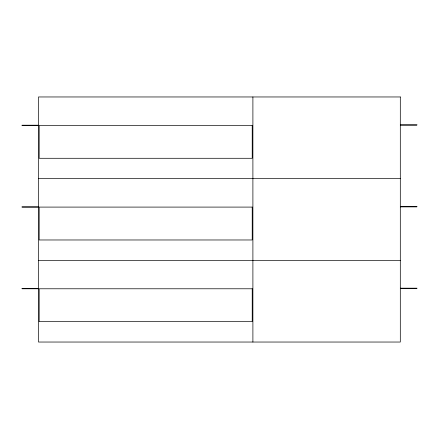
<?xml version="1.0" encoding="UTF-8"?>
<svg xmlns="http://www.w3.org/2000/svg" width="439" height="439" viewBox="0 0 439 439"><rect width="100%" height="100%" fill="white"/><g stroke="black" fill="none" stroke-linecap="round" stroke-linejoin="round"><path stroke-width="0.66" d="M400.308 124.797L417.05 124.797M21.95 125.208L38.489 125.208M400.308 125.186L416.852 125.186M22.043 125.4L38.489 125.4M38.489 178.657L400.308 178.657M400.308 206.489L417.05 206.489M21.95 206.901L38.489 206.901M400.308 206.879L416.852 206.879M22.043 207.093L38.489 207.093M38.489 260.343L400.308 260.343M400.308 288.182L417.05 288.182M400.308 288.571L416.852 288.571M21.95 288.593L38.489 288.593M22.043 288.78L38.489 288.78M252.897 96.964L252.897 342.036M400.308 96.964L38.489 96.964L38.489 342.036L400.308 342.036L400.308 96.964M252.216 125.4L39.17 125.4L39.17 158.287L252.216 158.287L252.216 125.4M252.216 207.093L39.17 207.093L39.17 239.974L252.216 239.974L252.216 207.093M252.216 288.78L39.17 288.78L39.17 321.666L252.216 321.666L252.216 288.78"/></g></svg>
